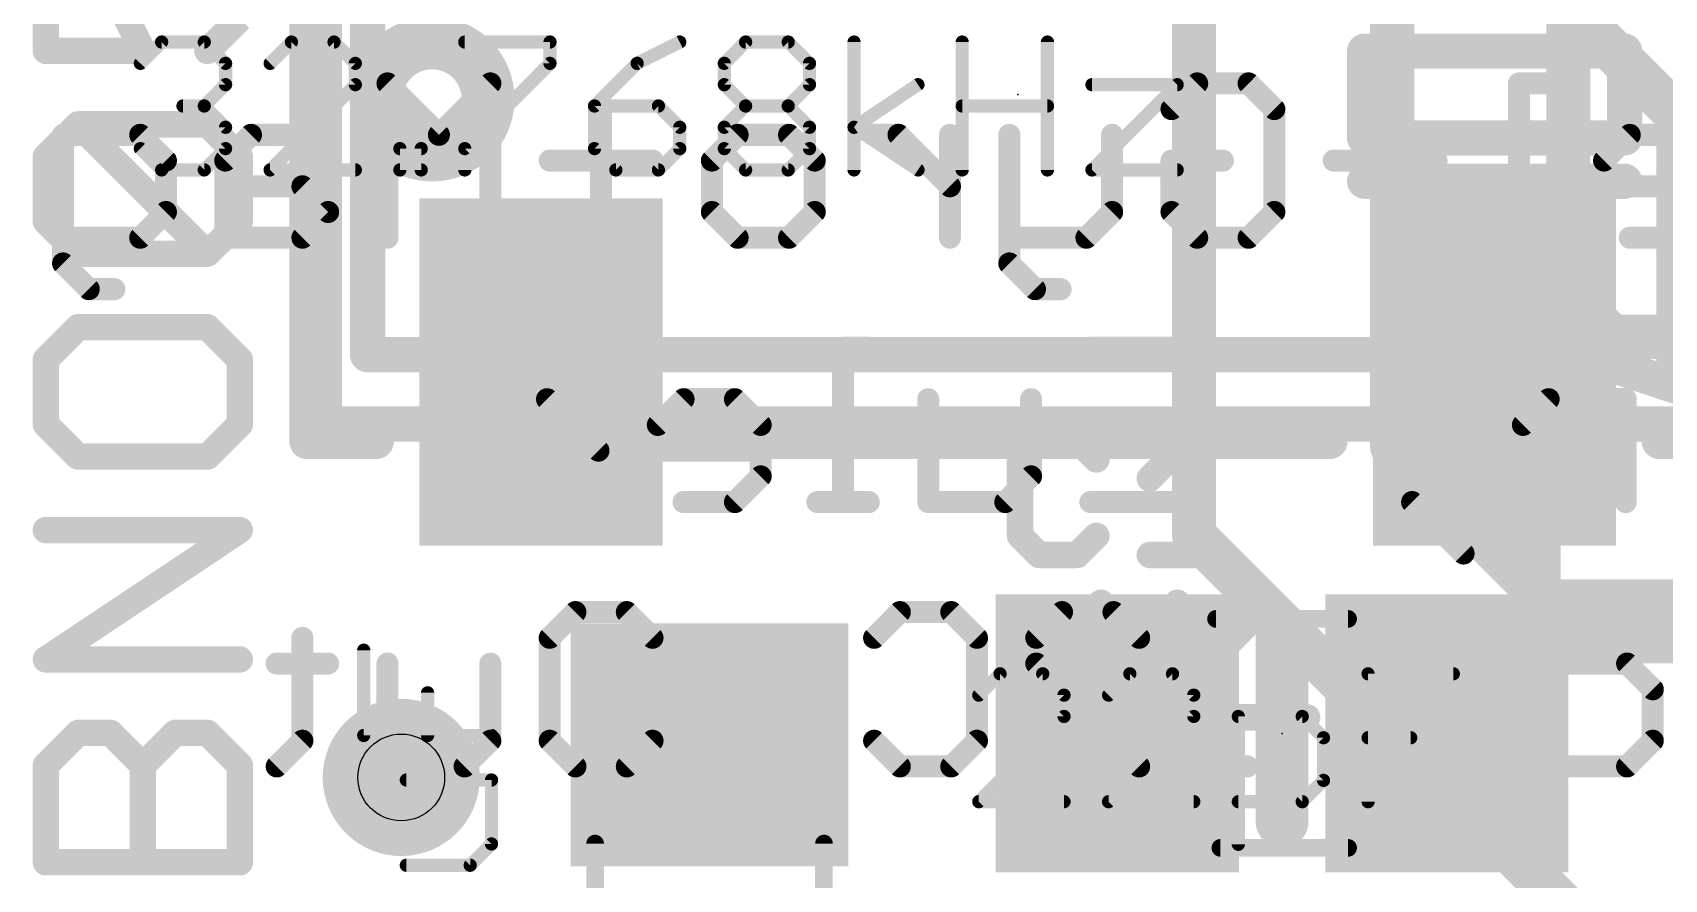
# Model space of a CAD drawing. Extents: x -13.3 to 27, y -0.1 to 27.4.
# Drawn here: x 0.41 to 9.82, y 7.29 to 12.17 of the extents above; entities that cross this region are included whole.
import ezdxf

# ---------------------------------------------------------------- set-up
doc = ezdxf.new("R2010")
doc.units = 0
for name, color, linetype in [('1', 12, 'CONTINUOUS'), ('16', 132, 'CONTINUOUS'), ('18', 110, 'CONTINUOUS'), ('21', 40, 'CONTINUOUS'), ('22', 6, 'CONTINUOUS'), ('23', 40, 'CONTINUOUS'), ('25', 253, 'CONTINUOUS'), ('27', 253, 'CONTINUOUS'), ('29', 253, 'CONTINUOUS'), ('31', 253, 'CONTINUOUS'), ('44', 253, 'CONTINUOUS'), ('51', 253, 'CONTINUOUS')]:
    doc.layers.add(name, color=color, linetype=linetype)

# ---------------------------------------------------------------- blocks, each defined once
blk = doc.blocks.new('RECT')
blk.add_solid([(-0.5, -0.5), (0.5, -0.5), (-0.5, 0.5), (0.5, 0.5)])
blk = doc.blocks.new('ROUNDV')
at = {"const_width": 0.5}
blk.add_lwpolyline([(0, -0.25, 1), (0, 0.25, 1), (0, -0.25)], format="xyb", dxfattribs=at)

msp = doc.modelspace()

# ---------------------------------------------------------------- linework, layer by layer
at = {"layer": '1', "const_width": 0.254}
for points in [[(9.906, 11.684), (8.846, 12.744)], [(9.906, 10.287), (9.906, 11.684)], [(10.783, 9.41), (9.906, 10.287)], [(8.846, 10.211), (9.1, 9.957)], [(9.1, 9.957), (9.1, 8.658)], [(9.1, 8.658), (8.57, 8.128)], [(10.276, 8.658), (9.1, 8.658)]]:
    msp.add_lwpolyline(points, dxfattribs=at)
at = {"layer": '1', "const_width": 0.127}
for points in [[(9.9695, 11.684, 1), (9.8425, 11.684)], [(9.8611, 11.6391, 1), (9.9509, 11.7289)], [(9.9509, 10.3319, 1), (9.8611, 10.2421)], [(8.8909, 10.2559, 1), (8.8011, 10.1661)], [(9.8425, 10.287, 1), (9.9695, 10.287)], [(9.1635, 9.957, 1), (9.0365, 9.957)], [(9.0551, 9.9121, 1), (9.1449, 10.0019)], [(9.1, 8.7215, 1), (9.1, 8.5945)], [(9.1449, 8.6131, 1), (9.0551, 8.7029)], [(9.0365, 8.658, 1), (9.1635, 8.658)], [(8.5251, 8.1729, 1), (8.6149, 8.0831)]]:
    msp.add_lwpolyline(points, format="xyb", dxfattribs=at)
at = {"layer": '16', "const_width": 0.254}
for points in [[(7.112, 16.51), (7.112, 9.271)], [(8.255, 9.779), (8.255, 14.351)], [(9.271, 10.668), (9.271, 13.97)], [(9.525, 10.414), (9.271, 10.668)], [(9.525, 10.414), (13.208, 10.414)], [(9.144, 8.89), (8.255, 9.779)], [(7.112, 9.271), (9.525, 6.858)], [(13.589, 8.89), (9.144, 8.89)]]:
    msp.add_lwpolyline(points, dxfattribs=at)
at = {"layer": '16', "const_width": 0.127}
for points in [[(9.3159, 10.7129, 1), (9.2261, 10.6231)], [(9.2075, 10.668, 1), (9.3345, 10.668)], [(9.525, 10.4775, 1), (9.525, 10.3505)], [(9.4801, 10.3691, 1), (9.5699, 10.4589)], [(8.2999, 9.8239, 1), (8.2101, 9.7341)], [(8.1915, 9.779, 1), (8.3185, 9.779)], [(7.1569, 9.3159, 1), (7.0671, 9.2261)], [(7.0485, 9.271, 1), (7.1755, 9.271)], [(9.144, 8.9535, 1), (9.144, 8.8265)], [(9.0991, 8.8451, 1), (9.1889, 8.9349)]]:
    msp.add_lwpolyline(points, format="xyb", dxfattribs=at)
at = {"layer": '21'}
for points, const_width in [([(1.996, 9.811), (1.996, 13.811)], 0.2032), ([(0.4902, 12.8083), (0.4902, 12.0626)], 0.1524), ([(1.0495, 12.0626), (0.8631, 12.4354)], 0.1524), ([(1.6088, 12.249), (1.4224, 12.0626)], 0.1524), ([(0.4902, 12.0626), (1.0495, 12.0626)], 0.1524), ([(0.4902, 11.4525), (0.6767, 11.6389)], 0.1524), ([(0.6767, 11.6389), (1.4224, 11.6389)], 0.1524), ([(1.4224, 10.8932), (0.6767, 11.6389)], 0.1524), ([(1.4224, 11.6389), (1.6088, 11.4525)], 0.1524), ([(0.4902, 11.0796), (0.4902, 11.4525)], 0.1524), ([(1.6088, 11.4525), (1.6088, 11.0796)], 0.1524), ([(0.6767, 10.8932), (0.4902, 11.0796)], 0.1524), ([(1.6088, 11.0796), (1.4224, 10.8932)], 0.1524), ([(1.4224, 10.8932), (0.6767, 10.8932)], 0.1524), ([(0.6767, 10.4695), (0.4902, 10.2831)], 0.1524), ([(1.4224, 10.4695), (0.6767, 10.4695)], 0.1524), ([(1.6088, 10.2831), (1.4224, 10.4695)], 0.1524), ([(0.4902, 10.2831), (0.4902, 9.9102)], 0.1524), ([(1.6088, 9.9102), (1.6088, 10.2831)], 0.1524), ([(0.4902, 9.9102), (0.6767, 9.7238)], 0.1524), ([(1.4224, 9.7238), (1.6088, 9.9102)], 0.1524), ([(2.396, 9.811), (1.996, 9.811)], 0.2032), ([(7.896, 9.811), (4.296, 9.811)], 0.2032), ([(9.796, 9.811), (10.196, 9.811)], 0.2032), ([(0.6767, 9.7238), (1.4224, 9.7238)], 0.1524), ([(0.4902, 8.5544), (1.6088, 9.3001)], 0.1524), ([(1.6088, 9.3001), (0.4902, 9.3001)], 0.1524), ([(7.62, 8.636), (7.62, 7.62)], 0.3048), ([(1.6088, 8.5544), (0.4902, 8.5544)], 0.1524), ([(0.4902, 7.9443), (0.6767, 8.1307)], 0.1524), ([(0.6767, 8.1307), (0.8631, 8.1307)], 0.1524), ([(0.8631, 8.1307), (1.0495, 7.9443)], 0.1524), ([(1.0495, 7.9443), (1.236, 8.1307)], 0.1524), ([(1.236, 8.1307), (1.4224, 8.1307)], 0.1524), ([(1.4224, 8.1307), (1.6088, 7.9443)], 0.1524), ([(0.4902, 7.385), (0.4902, 7.9443)], 0.1524), ([(1.0495, 7.385), (1.0495, 7.9443)], 0.1524), ([(1.6088, 7.9443), (1.6088, 7.385)], 0.1524), ([(1.6088, 7.385), (0.4902, 7.385)], 0.1524)]:
    msp.add_lwpolyline(points, dxfattribs=dict(at, const_width=const_width))
for points, const_width in [([(2.7178, 11.4623, 1), (2.7178, 12.1089, 1), (2.7178, 11.4623)], 0.3048), ([(0.4902, 12.1007, 1), (0.4902, 12.0245)], 0.0762), ([(0.4521, 12.0626, 1), (0.5283, 12.0626)], 0.0762), ([(1.0154, 12.0456, 1), (1.0836, 12.0796)], 0.0762), ([(1.0495, 12.0245, 1), (1.0495, 12.1007)], 0.0762), ([(1.3954, 12.0895, 1), (1.4493, 12.0356)], 0.0762), ([(0.6767, 11.677, 1), (0.6767, 11.6008)], 0.0762), ([(0.7036, 11.6658, 1), (0.6497, 11.612)], 0.0762), ([(0.7036, 11.612, 1), (0.6497, 11.6658)], 0.0762), ([(1.4493, 11.6658, 1), (1.3954, 11.612)], 0.0762), ([(1.4224, 11.6008, 1), (1.4224, 11.677)], 0.0762), ([(0.5283, 11.4525, 1), (0.4521, 11.4525)], 0.0762), ([(0.4633, 11.4794, 1), (0.5172, 11.4255)], 0.0762), ([(1.6469, 11.4525, 1), (1.5707, 11.4525)], 0.0762), ([(1.5819, 11.4255, 1), (1.6357, 11.4794)], 0.0762), ([(0.5172, 11.1066, 1), (0.4633, 11.0527)], 0.0762), ([(0.4521, 11.0796, 1), (0.5283, 11.0796)], 0.0762), ([(1.5707, 11.0796, 1), (1.6469, 11.0796)], 0.0762), ([(1.6357, 11.0527, 1), (1.5819, 11.1066)], 0.0762), ([(0.6767, 10.9313, 1), (0.6767, 10.8551)], 0.0762), ([(0.6497, 10.8663, 1), (0.7036, 10.9201)], 0.0762), ([(1.3954, 10.9201, 1), (1.4493, 10.8663)], 0.0762), ([(1.3954, 10.8663, 1), (1.4493, 10.9201)], 0.0762), ([(1.4224, 10.8551, 1), (1.4224, 10.9313)], 0.0762), ([(0.6767, 10.5076, 1), (0.6767, 10.4314)], 0.0762), ([(0.7036, 10.4426, 1), (0.6497, 10.4964)], 0.0762), ([(1.4493, 10.4964, 1), (1.3954, 10.4426)], 0.0762), ([(1.4224, 10.4314, 1), (1.4224, 10.5076)], 0.0762), ([(0.5283, 10.2831, 1), (0.4521, 10.2831)], 0.0762), ([(1.6469, 10.2831, 1), (1.5707, 10.2831)], 0.0762), ([(0.4633, 10.31, 1), (0.5172, 10.2561)], 0.0762), ([(1.5819, 10.2561, 1), (1.6357, 10.31)], 0.0762), ([(0.5172, 9.9372, 1), (0.4633, 9.8833)], 0.0762), ([(1.6357, 9.8833, 1), (1.5819, 9.9372)], 0.0762), ([(0.4521, 9.9102, 1), (0.5283, 9.9102)], 0.0762), ([(1.5707, 9.9102, 1), (1.6469, 9.9102)], 0.0762), ([(1.996, 9.8618, 1), (1.996, 9.7602)], 0.1016), ([(2.396, 9.7602, 1), (2.396, 9.8618)], 0.1016), ([(4.296, 9.8618, 1), (4.296, 9.7602)], 0.1016), ([(7.896, 9.7602, 1), (7.896, 9.8618)], 0.1016), ([(9.796, 9.8618, 1), (9.796, 9.7602)], 0.1016), ([(0.6767, 9.7619, 1), (0.6767, 9.6857)], 0.0762), ([(0.6497, 9.6969, 1), (0.7036, 9.7507)], 0.0762), ([(1.3954, 9.7507, 1), (1.4493, 9.6969)], 0.0762), ([(1.4224, 9.6857, 1), (1.4224, 9.7619)], 0.0762), ([(1.9452, 9.811, 1), (2.0468, 9.811)], 0.1016), ([(0.4902, 9.3382, 1), (0.4902, 9.262)], 0.0762), ([(1.6299, 9.2684, 1), (1.5877, 9.3318)], 0.0762), ([(1.6088, 9.262, 1), (1.6088, 9.3382)], 0.0762), ([(7.6962, 8.636, 1), (7.5438, 8.636)], 0.1524), ([(0.4902, 8.5925, 1), (0.4902, 8.5163)], 0.0762), ([(0.4691, 8.5861, 1), (0.5114, 8.5227)], 0.0762), ([(1.6088, 8.5163, 1), (1.6088, 8.5925)], 0.0762), ([(0.6767, 8.1688, 1), (0.6767, 8.0926)], 0.0762), ([(0.7036, 8.1038, 1), (0.6497, 8.1576)], 0.0762), ([(0.89, 8.1576, 1), (0.8362, 8.1038)], 0.0762), ([(0.8631, 8.0926, 1), (0.8631, 8.1688)], 0.0762), ([(1.236, 8.1688, 1), (1.236, 8.0926)], 0.0762), ([(1.2629, 8.1038, 1), (1.209, 8.1576)], 0.0762), ([(1.4493, 8.1576, 1), (1.3954, 8.1038)], 0.0762), ([(1.4224, 8.0926, 1), (1.4224, 8.1688)], 0.0762), ([(0.5283, 7.9443, 1), (0.4521, 7.9443)], 0.0762), ([(0.4633, 7.9712, 1), (0.5172, 7.9173)], 0.0762), ([(1.0876, 7.9443, 1), (1.0114, 7.9443)], 0.0762), ([(1.0226, 7.9712, 1), (1.0765, 7.9173)], 0.0762), ([(1.0226, 7.9173, 1), (1.0765, 7.9712)], 0.0762), ([(1.6469, 7.9443, 1), (1.5707, 7.9443)], 0.0762), ([(1.5819, 7.9173, 1), (1.6357, 7.9712)], 0.0762), ([(7.5438, 7.62, 1), (7.6962, 7.62)], 0.1524), ([(0.4902, 7.4231, 1), (0.4902, 7.3469)], 0.0762), ([(1.6088, 7.3469, 1), (1.6088, 7.4231)], 0.0762), ([(0.4521, 7.385, 1), (0.5283, 7.385)], 0.0762), ([(1.0114, 7.385, 1), (1.0876, 7.385)], 0.0762), ([(1.5707, 7.385, 1), (1.6469, 7.385)], 0.0762)]:
    msp.add_lwpolyline(points, format="xyb", dxfattribs=dict(at, const_width=const_width))
at = {"layer": '22', "const_width": 0.0635}
for points in [[(2.4923, 11.8753, 1), (2.4288, 11.8753)], [(2.483, 11.8977, 1), (2.4381, 11.8528)], [(3.0855, 11.8753, 1), (3.022, 11.8753)], [(3.0762, 11.8528, 1), (3.0313, 11.8977)], [(7.1306, 11.907, 1), (7.1306, 11.8435)], [(7.153, 11.8528, 1), (7.1081, 11.8977)], [(7.4496, 11.8977, 1), (7.4047, 11.8528)], [(7.4271, 11.8435, 1), (7.4271, 11.907)], [(8.9863, 11.907, 1), (8.9863, 11.8435)], [(9.0181, 11.8753, 1), (8.9546, 11.8753)], [(9.1346, 11.8435, 1), (9.1346, 11.907)], [(3.7245, 11.727, 1), (3.661, 11.727)], [(6.9598, 11.7494, 1), (7.0047, 11.7045)], [(7.6072, 11.727, 1), (7.5437, 11.727)], [(7.553, 11.7045, 1), (7.5979, 11.7494)], [(8.2461, 11.727, 1), (8.1826, 11.727)], [(0.6213, 11.5787, 1), (0.5578, 11.5787)], [(0.5896, 11.6104, 1), (0.5896, 11.5469)], [(1.0569, 11.6011, 1), (1.012, 11.5562)], [(1.0344, 11.5469, 1), (1.0344, 11.6104)], [(1.6734, 11.6104, 1), (1.6734, 11.5469)], [(1.6958, 11.5562, 1), (1.6509, 11.6011)], [(1.97, 11.5469, 1), (1.97, 11.6104)], [(2.7347, 11.6011, 1), (2.7796, 11.5562)], [(2.7347, 11.5562, 1), (2.7796, 11.6011)], [(4.4799, 11.6104, 1), (4.4799, 11.5469)], [(4.5024, 11.5562, 1), (4.4575, 11.6011)], [(4.799, 11.6011, 1), (4.7541, 11.5562)], [(4.7765, 11.5469, 1), (4.7765, 11.6104)], [(5.2595, 11.6104, 1), (5.2595, 11.5469)], [(5.4303, 11.6011, 1), (5.3854, 11.5562)], [(5.4078, 11.5469, 1), (5.4078, 11.6104)], [(5.7362, 11.5787, 1), (5.6727, 11.5787)], [(6.0785, 11.5787, 1), (6.015, 11.5787)], [(6.6717, 11.5787, 1), (6.6082, 11.5787)], [(9.6253, 11.6104, 1), (9.6253, 11.5469)], [(9.6477, 11.5562, 1), (9.6028, 11.6011)], [(1.2145, 11.4304, 1), (1.151, 11.4304)], [(1.1603, 11.4079, 1), (1.2052, 11.4528)], [(1.5568, 11.4304, 1), (1.4933, 11.4304)], [(1.5026, 11.4528, 1), (1.5475, 11.4079)], [(3.3961, 11.4621, 1), (3.3961, 11.3986)], [(3.9893, 11.3986, 1), (3.9893, 11.4621)], [(4.3634, 11.4304, 1), (4.2999, 11.4304)], [(4.3092, 11.4528, 1), (4.3541, 11.4079)], [(4.9566, 11.4304, 1), (4.8931, 11.4304)], [(4.9024, 11.4079, 1), (4.9473, 11.4528)], [(7.014, 11.4304, 1), (6.9505, 11.4304)], [(6.9823, 11.4621, 1), (6.9823, 11.3986)], [(7.2789, 11.3986, 1), (7.2789, 11.4621)], [(7.9178, 11.4621, 1), (7.9178, 11.3986)], [(8.511, 11.3986, 1), (8.511, 11.4621)], [(9.5087, 11.4304, 1), (9.4452, 11.4304)], [(9.4545, 11.4528, 1), (9.4994, 11.4079)], [(1.5251, 11.3138, 1), (1.5251, 11.2503)], [(1.9924, 11.3045, 1), (1.9475, 11.2596)], [(1.97, 11.2503, 1), (1.97, 11.3138)], [(5.6819, 11.2596, 1), (5.7269, 11.3045)], [(9.4452, 11.2821, 1), (9.5087, 11.2821)], [(9.477, 11.3138, 1), (9.477, 11.2503)], [(1.151, 11.1338, 1), (1.2145, 11.1338)], [(1.2052, 11.1113, 1), (1.1603, 11.1562)], [(2.0958, 11.1113, 1), (2.1407, 11.1562)], [(2.1407, 11.1113, 1), (2.0958, 11.1562)], [(3.661, 11.1338, 1), (3.7245, 11.1338)], [(4.2999, 11.1338, 1), (4.3634, 11.1338)], [(4.3541, 11.1562, 1), (4.3092, 11.1113)], [(4.8931, 11.1338, 1), (4.9566, 11.1338)], [(4.9473, 11.1113, 1), (4.9024, 11.1562)], [(6.6082, 11.1338, 1), (6.6717, 11.1338)], [(6.6624, 11.1113, 1), (6.6175, 11.1562)], [(7.0047, 11.1562, 1), (6.9598, 11.1113)], [(6.9505, 11.1338, 1), (7.014, 11.1338)], [(7.5437, 11.1338, 1), (7.6072, 11.1338)], [(7.5979, 11.1113, 1), (7.553, 11.1562)], [(8.1826, 11.1338, 1), (8.2461, 11.1338)], [(0.5896, 11.0173, 1), (0.5896, 10.9537)], [(1.012, 11.008, 1), (1.0569, 10.963)], [(1.0344, 10.9537, 1), (1.0344, 11.0173)], [(1.5251, 11.0173, 1), (1.5251, 10.9537)], [(1.4933, 10.9855, 1), (1.5568, 10.9855)], [(1.9475, 11.008, 1), (1.9924, 10.963)], [(1.97, 10.9537, 1), (1.97, 11.0173)], [(2.4288, 10.9855, 1), (2.4923, 10.9855)], [(3.022, 10.9855, 1), (3.0855, 10.9855)], [(4.4799, 11.0173, 1), (4.4799, 10.9537)], [(4.4575, 10.963, 1), (4.5024, 11.008)], [(4.7541, 11.008, 1), (4.799, 10.963)], [(4.7765, 10.9537, 1), (4.7765, 11.0173)], [(5.6727, 10.9855, 1), (5.7362, 10.9855)], [(6.0467, 11.0173, 1), (6.0467, 10.9537)], [(6.4692, 11.008, 1), (6.5141, 10.963)], [(6.4916, 10.9537, 1), (6.4916, 11.0173)], [(7.1306, 11.0173, 1), (7.1306, 10.9537)], [(7.1081, 10.963, 1), (7.153, 11.008)], [(7.4047, 11.008, 1), (7.4496, 10.963)], [(7.4271, 10.9537, 1), (7.4271, 11.0173)], [(8.8381, 11.0173, 1), (8.8381, 10.9537)], [(8.9546, 10.9855, 1), (9.0181, 10.9855)], [(9.1346, 10.9537, 1), (9.1346, 11.0173)], [(9.6253, 11.0173, 1), (9.6253, 10.9537)], [(0.612, 10.8597, 1), (0.5671, 10.8148)], [(0.5578, 10.8372, 1), (0.6213, 10.8372)], [(6.015, 10.8372, 1), (6.0785, 10.8372)], [(6.0692, 10.8597, 1), (6.0243, 10.8148)], [(0.7379, 10.7207, 1), (0.7379, 10.6572)], [(0.7154, 10.6665, 1), (0.7603, 10.7114)], [(0.8861, 10.6572, 1), (0.8861, 10.7207)], [(6.195, 10.7207, 1), (6.195, 10.6572)], [(6.1726, 10.6665, 1), (6.2175, 10.7114)], [(6.3433, 10.6572, 1), (6.3433, 10.7207)], [(5.1201, 10.3513, 1), (5.0566, 10.3513)], [(5.0884, 10.383, 1), (5.0884, 10.3195)], [(5.2366, 10.3195, 1), (5.2366, 10.383)], [(6.5145, 10.383, 1), (6.5145, 10.3195)], [(7.1394, 10.3513, 1), (7.0759, 10.3513)], [(7.1077, 10.3195, 1), (7.1077, 10.383)], [(3.2326, 10.0864, 1), (3.2326, 10.0229)], [(3.4033, 10.0771, 1), (3.3584, 10.0322)], [(3.3809, 10.0229, 1), (3.3809, 10.0864)], [(3.7092, 10.0547, 1), (3.6457, 10.0547)], [(4.1681, 10.0864, 1), (4.1681, 10.0229)], [(4.1905, 10.0322, 1), (4.1456, 10.0771)], [(4.4871, 10.0771, 1), (4.4422, 10.0322)], [(4.4647, 10.0229, 1), (4.4647, 10.0864)], [(5.6107, 10.0547, 1), (5.5472, 10.0547)], [(6.2039, 10.0547, 1), (6.1404, 10.0547)], [(9.1575, 10.0864, 1), (9.1575, 10.0229)], [(9.18, 10.0322, 1), (9.1351, 10.0771)], [(9.6341, 10.0547, 1), (9.5706, 10.0547)], [(9.6024, 10.0229, 1), (9.6024, 10.0864)], [(4.0515, 9.9064, 1), (3.988, 9.9064)], [(3.9973, 9.9288, 1), (4.0422, 9.8839)], [(4.6447, 9.9064, 1), (4.5812, 9.9064)], [(4.5905, 9.8839, 1), (4.6354, 9.9288)], [(6.8111, 9.9381, 1), (6.8111, 9.8746)], [(7.1077, 9.8746, 1), (7.1077, 9.9381)], [(9.041, 9.9064, 1), (8.9775, 9.9064)], [(8.9868, 9.9288, 1), (9.0317, 9.8839)], [(3.655, 9.7356, 1), (3.6999, 9.7805)], [(4.0198, 9.7898, 1), (4.0198, 9.7263)], [(3.988, 9.7581, 1), (4.0515, 9.7581)], [(4.613, 9.7263, 1), (4.613, 9.7898)], [(4.5812, 9.6098, 1), (4.6447, 9.6098)], [(4.6354, 9.5873, 1), (4.5905, 9.6322)], [(6.1404, 9.6098, 1), (6.2039, 9.6098)], [(6.1946, 9.5873, 1), (6.1497, 9.6322)], [(8.402, 9.6098, 1), (8.3385, 9.6098)], [(8.3703, 9.6415, 1), (8.3703, 9.578)], [(8.5503, 9.6098, 1), (8.4868, 9.6098)], [(8.5186, 9.578, 1), (8.5186, 9.6415)], [(4.1681, 9.4933, 1), (4.1681, 9.4298)], [(4.4422, 9.484, 1), (4.4871, 9.439)], [(4.4647, 9.4298, 1), (4.4647, 9.4933)], [(4.9401, 9.4933, 1), (4.9401, 9.4298)], [(5.2366, 9.4298, 1), (5.2366, 9.4933)], [(5.579, 9.4933, 1), (5.579, 9.4298)], [(6.0014, 9.484, 1), (6.0463, 9.439)], [(6.0239, 9.4298, 1), (6.0239, 9.4933)], [(6.5145, 9.4933, 1), (6.5145, 9.4298)], [(7.1077, 9.4298, 1), (7.1077, 9.4933)], [(8.3927, 9.484, 1), (8.3478, 9.439)], [(8.3703, 9.4933, 1), (8.3703, 9.4298)], [(8.5186, 9.4298, 1), (8.5186, 9.4933)], [(3.6457, 9.4615, 1), (3.7092, 9.4615)], [(5.0566, 9.4615, 1), (5.1201, 9.4615)], [(5.5472, 9.4615, 1), (5.6107, 9.4615)], [(7.0759, 9.4615, 1), (7.1394, 9.4615)], [(8.3385, 9.4615, 1), (8.402, 9.4615)], [(8.4868, 9.4615, 1), (8.5503, 9.4615)], [(8.9775, 9.4615, 1), (9.041, 9.4615)], [(9.5706, 9.4615, 1), (9.6341, 9.4615)], [(8.6444, 9.1425, 1), (8.6893, 9.1874)], [(3.5444, 8.859, 1), (3.5444, 8.7955)], [(3.5669, 8.8048, 1), (3.522, 8.8497)], [(3.8634, 8.8497, 1), (3.8185, 8.8048)], [(3.841, 8.7955, 1), (3.841, 8.859)], [(5.4154, 8.859, 1), (5.4154, 8.7955)], [(5.4379, 8.8048, 1), (5.393, 8.8497)], [(5.7345, 8.8497, 1), (5.6896, 8.8048)], [(5.712, 8.7955, 1), (5.712, 8.859)], [(6.351, 8.859, 1), (6.351, 8.7955)], [(6.3734, 8.8048, 1), (6.3285, 8.8497)], [(6.67, 8.8497, 1), (6.6251, 8.8048)], [(6.6476, 8.7955, 1), (6.6476, 8.859)], [(7.1229, 8.859, 1), (7.1229, 8.7955)], [(7.303, 8.8273, 1), (7.2395, 8.8273)], [(7.4195, 8.7955, 1), (7.4195, 8.859)], [(2.0017, 8.679, 1), (1.9382, 8.679)], [(3.4279, 8.679, 1), (3.3644, 8.679)], [(3.3737, 8.7014, 1), (3.4186, 8.6565)], [(4.021, 8.679, 1), (3.9575, 8.679)], [(3.9668, 8.6565, 1), (4.0117, 8.7014)], [(5.2447, 8.7014, 1), (5.2896, 8.6565)], [(5.8921, 8.679, 1), (5.8286, 8.679)], [(5.8379, 8.6565, 1), (5.8828, 8.7014)], [(6.2344, 8.679, 1), (6.1709, 8.679)], [(6.1802, 8.7014, 1), (6.2251, 8.6565)], [(6.7734, 8.6565, 1), (6.8183, 8.7014)], [(1.8217, 8.5624, 1), (1.8217, 8.4989)], [(2.1182, 8.4989, 1), (2.1182, 8.5624)], [(2.4923, 8.5307, 1), (2.4288, 8.5307)], [(3.0855, 8.5307, 1), (3.022, 8.5307)], [(6.2251, 8.5531, 1), (6.1802, 8.5082)], [(9.1651, 8.5624, 1), (9.1651, 8.4989)], [(9.6325, 8.5531, 1), (9.5876, 8.5082)], [(9.61, 8.4989, 1), (9.61, 8.5624)], [(6.1709, 8.5307, 1), (6.2344, 8.5307)], [(9.7901, 8.3824, 1), (9.7266, 8.3824)], [(9.7359, 8.3599, 1), (9.7808, 8.4048)], [(1.9382, 8.0858, 1), (2.0017, 8.0858)], [(1.9924, 8.0633, 1), (1.9475, 8.1082)], [(3.022, 8.0858, 1), (3.0855, 8.0858)], [(3.0762, 8.0633, 1), (3.0313, 8.1082)], [(3.3644, 8.0858, 1), (3.4279, 8.0858)], [(3.4186, 8.1082, 1), (3.3737, 8.0633)], [(3.9575, 8.0858, 1), (4.021, 8.0858)], [(4.0117, 8.0633, 1), (3.9668, 8.1082)], [(5.2896, 8.1082, 1), (5.2447, 8.0633)], [(5.8286, 8.0858, 1), (5.8921, 8.0858)], [(5.8828, 8.0633, 1), (5.8379, 8.1082)], [(8.6745, 8.1175, 1), (8.6745, 8.054)], [(8.7063, 8.0858, 1), (8.6428, 8.0858)], [(8.8545, 8.0858, 1), (8.791, 8.0858)], [(8.8228, 8.054, 1), (8.8228, 8.1175)], [(9.7266, 8.0858, 1), (9.7901, 8.0858)], [(9.7808, 8.0633, 1), (9.7359, 8.1082)], [(2.4606, 7.9692, 1), (2.4606, 7.9058)], [(2.9055, 7.9058, 1), (2.9055, 7.9692)], [(3.5444, 7.9692, 1), (3.5444, 7.9058)], [(3.841, 7.9058, 1), (3.841, 7.9692)], [(5.4154, 7.9692, 1), (5.4154, 7.9058)], [(5.712, 7.9058, 1), (5.712, 7.9692)], [(6.2027, 7.9692, 1), (6.2027, 7.9058)], [(6.7958, 7.9058, 1), (6.7958, 7.9692)], [(7.1229, 7.9692, 1), (7.1229, 7.9058)], [(7.4195, 7.9058, 1), (7.4195, 7.9692)], [(8.6745, 7.9692, 1), (8.6745, 7.9058)], [(8.8228, 7.9058, 1), (8.8228, 7.9692)], [(9.1651, 7.9692, 1), (9.1651, 7.9058)], [(9.61, 7.9058, 1), (9.61, 7.9692)], [(1.7992, 7.96, 1), (1.8441, 7.915)], [(2.4288, 7.9375, 1), (2.4923, 7.9375)], [(2.883, 7.96, 1), (2.9279, 7.915)], [(3.522, 7.915, 1), (3.5669, 7.96)], [(3.8185, 7.96, 1), (3.8634, 7.915)], [(5.393, 7.915, 1), (5.4379, 7.96)], [(5.6896, 7.96, 1), (5.7345, 7.915)], [(6.7734, 7.915, 1), (6.8183, 7.96)], [(7.2395, 7.9375, 1), (7.303, 7.9375)], [(8.6428, 7.9375, 1), (8.7063, 7.9375)], [(8.791, 7.9375, 1), (8.8545, 7.9375)], [(9.5876, 7.96, 1), (9.6325, 7.915)]]:
    msp.add_lwpolyline(points, format="xyb", dxfattribs=at)
at = {"layer": '22', "const_width": 0.127}
for points in [[(2.7572, 11.5787), (2.4606, 11.8753)], [(2.4606, 11.8753), (2.4606, 10.9855)], [(3.0538, 11.8753), (2.7572, 11.5787)], [(3.0538, 10.9855), (3.0538, 11.8753)], [(6.9823, 11.727), (7.1306, 11.8753)], [(7.1306, 11.8753), (7.4271, 11.8753)], [(7.4271, 11.8753), (7.5754, 11.727)], [(9.1346, 11.8753), (8.9863, 11.8753)], [(8.9863, 11.8753), (8.9863, 10.9855)], [(3.6927, 11.727), (3.6927, 11.1338)], [(7.5754, 11.727), (7.5754, 11.1338)], [(8.2144, 11.727), (8.2144, 11.1338)], [(0.5896, 10.8372), (0.5896, 11.5787)], [(0.5896, 11.5787), (1.0344, 11.5787)], [(1.0344, 11.5787), (1.1827, 11.4304)], [(1.6734, 11.5787), (1.5251, 11.4304)], [(1.97, 11.5787), (1.6734, 11.5787)], [(4.3316, 11.4304), (4.4799, 11.5787)], [(4.4799, 11.5787), (4.7765, 11.5787)], [(4.7765, 11.5787), (4.9248, 11.4304)], [(5.4078, 11.5787), (5.2595, 11.5787)], [(5.7044, 11.2821), (5.4078, 11.5787)], [(5.7044, 10.9855), (5.7044, 11.5787)], [(6.0467, 11.5787), (6.0467, 10.8372)], [(6.6399, 11.5787), (6.6399, 11.1338)], [(9.6253, 11.5787), (9.477, 11.4304)], [(9.9219, 11.5787), (9.6253, 11.5787)], [(1.1827, 11.4304), (1.1827, 11.1338)], [(1.5251, 11.4304), (1.5251, 10.9855)], [(3.9893, 11.4304), (3.3961, 11.4304)], [(4.3316, 11.1338), (4.3316, 11.4304)], [(4.9248, 11.4304), (4.9248, 11.1338)], [(6.9823, 11.1338), (6.9823, 11.4304)], [(6.9823, 11.4304), (7.2789, 11.4304)], [(8.511, 11.4304), (7.9178, 11.4304)], [(9.477, 11.4304), (9.477, 11.2821)], [(1.97, 11.2821), (1.5251, 11.2821)], [(2.1182, 11.1338), (1.97, 11.2821)], [(9.477, 11.2821), (10.0702, 11.2821)], [(1.1827, 11.1338), (1.0344, 10.9855)], [(1.97, 10.9855), (2.1182, 11.1338)], [(4.4799, 10.9855), (4.3316, 11.1338)], [(4.9248, 11.1338), (4.7765, 10.9855)], [(6.6399, 11.1338), (6.4916, 10.9855)], [(7.1306, 10.9855), (6.9823, 11.1338)], [(7.5754, 11.1338), (7.4271, 10.9855)], [(1.0344, 10.9855), (0.5896, 10.9855)], [(1.5251, 10.9855), (1.97, 10.9855)], [(4.7765, 10.9855), (4.4799, 10.9855)], [(6.4916, 10.9855), (6.0467, 10.9855)], [(7.4271, 10.9855), (7.1306, 10.9855)], [(9.1346, 10.9855), (8.8381, 10.9855)], [(9.6253, 10.9855), (9.9219, 10.9855)], [(0.7379, 10.6889), (0.5896, 10.8372)], [(6.0467, 10.8372), (6.195, 10.6889)], [(0.8861, 10.6889), (0.7379, 10.6889)], [(6.195, 10.6889), (6.3433, 10.6889)], [(5.2366, 10.3513), (5.0884, 10.3513)], [(5.0884, 10.3513), (5.0884, 9.4615)], [(6.5145, 10.3513), (7.1077, 10.3513)], [(7.1077, 10.3513), (7.1077, 9.4615)], [(3.3809, 10.0547), (3.2326, 10.0547)], [(3.6774, 9.7581), (3.3809, 10.0547)], [(3.6774, 9.4615), (3.6774, 10.0547)], [(4.1681, 10.0547), (4.0198, 9.9064)], [(4.4647, 10.0547), (4.1681, 10.0547)], [(4.613, 9.9064), (4.4647, 10.0547)], [(5.579, 9.4615), (5.579, 10.0547)], [(6.1722, 10.0547), (6.1722, 9.6098)], [(9.1575, 10.0547), (9.0092, 9.9064)], [(9.6024, 10.0547), (9.1575, 10.0547)], [(9.6024, 9.4615), (9.6024, 10.0547)], [(4.0198, 9.9064), (4.0198, 9.7581)], [(4.613, 9.6098), (4.613, 9.9064)], [(7.1077, 9.9064), (6.8111, 9.9064)], [(9.0092, 9.9064), (9.0092, 9.4615)], [(4.0198, 9.7581), (4.613, 9.7581)], [(4.4647, 9.4615), (4.613, 9.6098)], [(6.1722, 9.6098), (6.0239, 9.4615)], [(8.3703, 9.4615), (8.3703, 9.6098)], [(8.3703, 9.6098), (8.5186, 9.6098)], [(8.5186, 9.6098), (8.5186, 9.4615)], [(4.1681, 9.4615), (4.4647, 9.4615)], [(5.2366, 9.4615), (4.9401, 9.4615)], [(6.0239, 9.4615), (5.579, 9.4615)], [(7.1077, 9.4615), (6.5145, 9.4615)], [(8.6669, 9.1649), (8.3703, 9.4615)], [(8.5186, 9.4615), (8.3703, 9.4615)], [(3.3961, 8.679), (3.5444, 8.8273)], [(3.5444, 8.8273), (3.841, 8.8273)], [(3.841, 8.8273), (3.9893, 8.679)], [(5.2671, 8.679), (5.4154, 8.8273)], [(5.4154, 8.8273), (5.712, 8.8273)], [(5.712, 8.8273), (5.8603, 8.679)], [(6.2027, 8.679), (6.351, 8.8273)], [(6.351, 8.8273), (6.6476, 8.8273)], [(6.6476, 8.8273), (6.7958, 8.679)], [(7.4195, 8.8273), (7.1229, 8.8273)], [(7.2712, 7.9375), (7.2712, 8.8273)], [(1.97, 8.679), (1.97, 8.0858)], [(3.3961, 8.0858), (3.3961, 8.679)], [(3.9893, 8.679), (3.9893, 8.0858)], [(5.8603, 8.679), (5.8603, 8.0858)], [(6.2027, 8.5307), (6.2027, 8.679)], [(2.1182, 8.5307), (1.8217, 8.5307)], [(2.4606, 7.9375), (2.4606, 8.5307)], [(3.0538, 8.5307), (3.0538, 8.0858)], [(6.7958, 7.9375), (6.2027, 8.5307)], [(9.1651, 8.5307), (9.61, 8.5307)], [(9.61, 8.5307), (9.7583, 8.3824)], [(9.7583, 8.3824), (9.7583, 8.0858)], [(1.97, 8.0858), (1.8217, 7.9375)], [(3.0538, 8.0858), (2.9055, 7.9375)], [(3.5444, 7.9375), (3.3961, 8.0858)], [(3.9893, 8.0858), (3.841, 7.9375)], [(5.4154, 7.9375), (5.2671, 8.0858)], [(5.8603, 8.0858), (5.712, 7.9375)], [(8.8228, 8.0858), (8.6745, 8.0858)], [(8.6745, 8.0858), (8.6745, 7.9375)], [(8.8228, 7.9375), (8.8228, 8.0858)], [(9.7583, 8.0858), (9.61, 7.9375)], [(2.9055, 7.9375), (2.4606, 7.9375)], [(3.841, 7.9375), (3.5444, 7.9375)], [(5.712, 7.9375), (5.4154, 7.9375)], [(6.2027, 7.9375), (6.7958, 7.9375)], [(7.4195, 7.9375), (7.1229, 7.9375)], [(8.6745, 7.9375), (8.8228, 7.9375)], [(9.61, 7.9375), (9.1651, 7.9375)]]:
    msp.add_lwpolyline(points, dxfattribs=at)
at = {"layer": '23'}
for p in [(6.096, 11.811), (7.62, 8.128)]:
    msp.add_point(p, dxfattribs=at)
at = {"layer": '25', "const_width": 0.1524}
for points in [[(6.2189, 9.8177), (6.1087, 9.7075)], [(6.4392, 9.8177), (6.2189, 9.8177)], [(6.5493, 9.7075), (6.4392, 9.8177)], [(6.8571, 9.5973), (7.0774, 9.8177)], [(7.0774, 9.8177), (7.0774, 9.1567)], [(6.1087, 9.7075), (6.1087, 9.2669)], [(6.1087, 9.2669), (6.2189, 9.1567)], [(6.4392, 9.1567), (6.5493, 9.2669)], [(6.2189, 9.1567), (6.4392, 9.1567)], [(6.8571, 9.1567), (7.2978, 9.1567)], [(6.5754, 8.8814), (6.5754, 8.7712)], [(7.016, 8.7712), (7.016, 8.8814)], [(7.3238, 8.661), (7.5441, 8.8814)], [(7.5441, 8.8814), (7.5441, 8.2204)], [(6.5754, 8.7712), (6.7957, 8.5509)], [(6.7957, 8.5509), (7.016, 8.7712)], [(6.7957, 8.5509), (6.7957, 8.2204)], [(7.3238, 8.2204), (7.7644, 8.2204)]]:
    msp.add_lwpolyline(points, dxfattribs=at)
at = {"layer": '25', "const_width": 0.0762}
for points in [[(6.2189, 9.8558, 1), (6.2189, 9.7796)], [(6.2458, 9.7907, 1), (6.1919, 9.8446)], [(6.4661, 9.8446, 1), (6.4122, 9.7907)], [(6.4392, 9.7796, 1), (6.4392, 9.8558)], [(7.1155, 9.8177, 1), (7.0393, 9.8177)], [(7.1044, 9.7907, 1), (7.0505, 9.8446)], [(6.1468, 9.7075, 1), (6.0706, 9.7075)], [(6.0818, 9.7344, 1), (6.1356, 9.6806)], [(6.5224, 9.6806, 1), (6.5763, 9.7344)], [(6.8302, 9.6243, 1), (6.8841, 9.5704)], [(6.1356, 9.2938, 1), (6.0818, 9.2399)], [(6.5763, 9.2399, 1), (6.5224, 9.2938)], [(6.0706, 9.2669, 1), (6.1468, 9.2669)], [(6.2189, 9.1948, 1), (6.2189, 9.1186)], [(6.4392, 9.1186, 1), (6.4392, 9.1948)], [(6.8571, 9.1948, 1), (6.8571, 9.1186)], [(7.2978, 9.1186, 1), (7.2978, 9.1948)], [(6.1919, 9.1298, 1), (6.2458, 9.1836)], [(6.4122, 9.1836, 1), (6.4661, 9.1298)], [(7.0393, 9.1567, 1), (7.1155, 9.1567)], [(6.6135, 8.8814, 1), (6.5373, 8.8814)], [(7.0541, 8.8814, 1), (6.9779, 8.8814)], [(7.5822, 8.8814, 1), (7.506, 8.8814)], [(7.571, 8.8544, 1), (7.5172, 8.9083)], [(6.6023, 8.7981, 1), (6.5484, 8.7443)], [(7.043, 8.7443, 1), (6.9891, 8.7981)], [(6.5373, 8.7712, 1), (6.6135, 8.7712)], [(6.9779, 8.7712, 1), (7.0541, 8.7712)], [(7.2968, 8.688, 1), (7.3507, 8.6341)], [(6.7687, 8.5778, 1), (6.8226, 8.5239)], [(6.8338, 8.5509, 1), (6.7576, 8.5509)], [(6.7687, 8.5239, 1), (6.8226, 8.5778)], [(7.3238, 8.2585, 1), (7.3238, 8.1823)], [(7.7644, 8.1823, 1), (7.7644, 8.2585)], [(6.7576, 8.2204, 1), (6.8338, 8.2204)], [(7.506, 8.2204, 1), (7.5822, 8.2204)]]:
    msp.add_lwpolyline(points, format="xyb", dxfattribs=at)
at = {"layer": '27', "const_width": 0.0762}
for points in [[(1.0353, 11.9907), (1.1582, 12.1135)], [(1.1582, 12.1135), (1.4039, 12.1135)], [(1.4039, 12.1135), (1.5268, 11.9907)], [(1.9066, 12.1135), (1.7837, 11.9907)], [(2.1523, 12.1135), (1.9066, 12.1135)], [(2.2752, 11.9907), (2.1523, 12.1135)], [(2.9063, 12.1135), (3.3978, 12.1135)], [(3.3978, 12.1135), (3.3978, 11.9907)], [(4.1462, 12.1135), (3.9005, 11.9907)], [(4.4032, 11.9907), (4.526, 12.1135)], [(4.526, 12.1135), (4.7718, 12.1135)], [(4.7718, 12.1135), (4.8947, 11.9907)], [(5.1516, 11.3763), (5.1516, 12.1135)], [(5.7753, 11.3763), (5.7753, 12.1135)], [(6.2668, 12.1135), (6.2668, 11.3763)], [(1.5268, 11.9907), (1.5268, 11.8678)], [(2.2752, 11.8678), (2.2752, 11.9907)], [(3.3978, 11.9907), (2.9063, 11.4992)], [(3.9005, 11.9907), (3.6548, 11.7449)], [(4.4032, 11.8678), (4.4032, 11.9907)], [(4.8947, 11.9907), (4.8947, 11.8678)], [(1.5268, 11.8678), (1.4039, 11.7449)], [(1.7837, 11.3763), (2.2752, 11.8678)], [(4.526, 11.7449), (4.4032, 11.8678)], [(4.8947, 11.8678), (4.7718, 11.7449)], [(5.1516, 11.622), (5.5202, 11.8678)], [(6.5237, 11.8678), (7.0152, 11.8678)], [(7.0152, 11.8678), (6.5237, 11.3763)], [(1.4039, 11.7449), (1.281, 11.7449)], [(1.4039, 11.7449), (1.5268, 11.622)], [(3.6548, 11.7449), (3.6548, 11.4992)], [(4.0234, 11.7449), (3.6548, 11.7449)], [(4.1462, 11.622), (4.0234, 11.7449)], [(4.4032, 11.622), (4.526, 11.7449)], [(4.526, 11.7449), (4.7718, 11.7449)], [(4.7718, 11.7449), (4.8947, 11.622)], [(5.7753, 11.7449), (6.2668, 11.7449)], [(1.5268, 11.622), (1.5268, 11.4992)], [(4.1462, 11.4992), (4.1462, 11.622)], [(4.4032, 11.4992), (4.4032, 11.622)], [(4.8947, 11.622), (4.8947, 11.4992)], [(5.5202, 11.3763), (5.1516, 11.622)], [(1.1582, 11.3763), (1.0353, 11.4992)], [(1.5268, 11.4992), (1.4039, 11.3763)], [(2.5321, 11.3763), (2.5321, 11.4992)], [(2.5321, 11.4992), (2.655, 11.4992)], [(2.655, 11.4992), (2.655, 11.3763)], [(2.9063, 11.4992), (2.9063, 11.3763)], [(3.6548, 11.4992), (3.7776, 11.3763)], [(4.0234, 11.3763), (4.1462, 11.4992)], [(4.526, 11.3763), (4.4032, 11.4992)], [(4.8947, 11.4992), (4.7718, 11.3763)], [(1.4039, 11.3763), (1.1582, 11.3763)], [(2.2752, 11.3763), (1.7837, 11.3763)], [(2.655, 11.3763), (2.5321, 11.3763)], [(3.7776, 11.3763), (4.0234, 11.3763)], [(4.7718, 11.3763), (4.526, 11.3763)], [(6.5237, 11.3763), (7.0152, 11.3763)], [(2.3235, 8.1162), (2.3235, 8.6077)], [(5.9938, 8.4715), (5.8709, 8.3487)], [(6.2396, 8.4715), (5.9938, 8.4715)], [(6.3624, 8.3487), (6.2396, 8.4715)], [(6.7422, 8.4715), (6.6194, 8.3487)], [(6.988, 8.4715), (6.7422, 8.4715)], [(7.1108, 8.3487), (6.988, 8.4715)], [(8.1162, 7.7343), (8.1162, 8.4715)], [(8.1162, 8.4715), (8.6077, 8.4715)], [(2.6921, 8.1162), (2.6921, 8.3619)], [(6.3624, 8.2258), (6.3624, 8.3487)], [(7.1108, 8.2258), (7.1108, 8.3487)], [(5.8709, 7.7343), (6.3624, 8.2258)], [(6.6194, 7.7343), (7.1108, 8.2258)], [(7.3678, 7.4886), (7.3678, 8.2258)], [(7.3678, 8.2258), (7.7364, 8.2258)], [(7.7364, 8.2258), (7.8593, 8.1029)], [(3.0607, 8.1162), (2.3235, 8.1162)], [(7.8593, 8.1029), (7.8593, 7.8572)], [(8.1162, 8.1029), (8.3619, 8.1029)], [(3.0607, 7.8593), (2.5692, 7.8593)], [(3.0607, 7.4906), (3.0607, 7.8593)], [(7.8593, 7.8572), (7.7364, 7.7343)], [(6.3624, 7.7343), (5.8709, 7.7343)], [(7.1108, 7.7343), (6.6194, 7.7343)], [(7.7364, 7.7343), (7.3678, 7.7343)], [(2.9378, 7.3678), (3.0607, 7.4906)], [(2.5692, 7.3678), (2.9378, 7.3678)]]:
    msp.add_lwpolyline(points, dxfattribs=at)
at = {"layer": '27', "const_width": 0.0381}
for points in [[(1.1582, 12.1326, 1), (1.1582, 12.0945)], [(1.1716, 12.1001, 1), (1.1447, 12.127)], [(1.4174, 12.127, 1), (1.3904, 12.1001)], [(1.4039, 12.0945, 1), (1.4039, 12.1326)], [(1.9066, 12.1326, 1), (1.9066, 12.0945)], [(1.9201, 12.1001, 1), (1.8931, 12.127)], [(2.1658, 12.127, 1), (2.1389, 12.1001)], [(2.1523, 12.0945, 1), (2.1523, 12.1326)], [(2.9063, 12.1326, 1), (2.9063, 12.0945)], [(3.4169, 12.1135, 1), (3.3788, 12.1135)], [(3.3978, 12.0945, 1), (3.3978, 12.1326)], [(4.1548, 12.0965, 1), (4.1377, 12.1306)], [(4.526, 12.1326, 1), (4.526, 12.0945)], [(4.5395, 12.1001, 1), (4.5126, 12.127)], [(4.7853, 12.127, 1), (4.7583, 12.1001)], [(4.7718, 12.0945, 1), (4.7718, 12.1326)], [(5.1706, 12.1135, 1), (5.1325, 12.1135)], [(5.7943, 12.1135, 1), (5.7562, 12.1135)], [(6.2858, 12.1135, 1), (6.2477, 12.1135)], [(1.0218, 12.0041, 1), (1.0488, 11.9772)], [(1.5458, 11.9907, 1), (1.5077, 11.9907)], [(1.5133, 11.9772, 1), (1.5403, 12.0041)], [(1.7702, 12.0041, 1), (1.7972, 11.9772)], [(2.2943, 11.9907, 1), (2.2562, 11.9907)], [(2.2617, 11.9772, 1), (2.2887, 12.0041)], [(3.3788, 11.9907, 1), (3.4169, 11.9907)], [(3.4113, 11.9772, 1), (3.3844, 12.0041)], [(3.892, 12.0077, 1), (3.909, 11.9736)], [(3.914, 11.9772, 1), (3.887, 12.0041)], [(4.4222, 11.9907, 1), (4.3841, 11.9907)], [(4.3897, 12.0041, 1), (4.4166, 11.9772)], [(4.9137, 11.9907, 1), (4.8756, 11.9907)], [(4.8812, 11.9772, 1), (4.9081, 12.0041)], [(1.5077, 11.8678, 1), (1.5458, 11.8678)], [(1.5403, 11.8543, 1), (1.5133, 11.8813)], [(2.2562, 11.8678, 1), (2.2943, 11.8678)], [(2.2887, 11.8543, 1), (2.2617, 11.8813)], [(4.4166, 11.8813, 1), (4.3897, 11.8543)], [(4.3841, 11.8678, 1), (4.4222, 11.8678)], [(4.8756, 11.8678, 1), (4.9137, 11.8678)], [(4.9081, 11.8543, 1), (4.8812, 11.8813)], [(5.5308, 11.8519, 1), (5.5096, 11.8836)], [(6.5237, 11.8868, 1), (6.5237, 11.8487)], [(7.0286, 11.8543, 1), (7.0017, 11.8813)], [(7.0152, 11.8487, 1), (7.0152, 11.8868)], [(1.281, 11.764, 1), (1.281, 11.7259)], [(1.4174, 11.7584, 1), (1.3904, 11.7314)], [(1.3904, 11.7584, 1), (1.4174, 11.7314)], [(1.4039, 11.7259, 1), (1.4039, 11.764)], [(3.6738, 11.7449, 1), (3.6357, 11.7449)], [(3.6413, 11.7584, 1), (3.6682, 11.7314)], [(3.6548, 11.764, 1), (3.6548, 11.7259)], [(4.0368, 11.7584, 1), (4.0099, 11.7314)], [(4.0234, 11.7259, 1), (4.0234, 11.764)], [(4.526, 11.764, 1), (4.526, 11.7259)], [(4.5395, 11.7314, 1), (4.5126, 11.7584)], [(4.5126, 11.7314, 1), (4.5395, 11.7584)], [(4.7853, 11.7584, 1), (4.7583, 11.7314)], [(4.7583, 11.7584, 1), (4.7853, 11.7314)], [(4.7718, 11.7259, 1), (4.7718, 11.764)], [(5.7753, 11.764, 1), (5.7753, 11.7259)], [(6.2668, 11.7259, 1), (6.2668, 11.764)], [(1.5458, 11.622, 1), (1.5077, 11.622)], [(1.5133, 11.6086, 1), (1.5403, 11.6355)], [(4.1653, 11.622, 1), (4.1272, 11.622)], [(4.1328, 11.6086, 1), (4.1597, 11.6355)], [(4.4222, 11.622, 1), (4.3841, 11.622)], [(4.3897, 11.6355, 1), (4.4166, 11.6086)], [(4.9137, 11.622, 1), (4.8756, 11.622)], [(4.8812, 11.6086, 1), (4.9081, 11.6355)], [(5.1622, 11.6379, 1), (5.141, 11.6062)], [(5.141, 11.6379, 1), (5.1622, 11.6062)], [(1.0488, 11.5126, 1), (1.0218, 11.4857)], [(1.5077, 11.4992, 1), (1.5458, 11.4992)], [(1.5403, 11.4857, 1), (1.5133, 11.5126)], [(2.5321, 11.5182, 1), (2.5321, 11.4801)], [(2.5512, 11.4992, 1), (2.5131, 11.4992)], [(2.6741, 11.4992, 1), (2.636, 11.4992)], [(2.655, 11.4801, 1), (2.655, 11.5182)], [(2.9254, 11.4992, 1), (2.8873, 11.4992)], [(2.8929, 11.5126, 1), (2.9198, 11.4857)], [(3.6357, 11.4992, 1), (3.6738, 11.4992)], [(3.6682, 11.5126, 1), (3.6413, 11.4857)], [(4.1272, 11.4992, 1), (4.1653, 11.4992)], [(4.1597, 11.4857, 1), (4.1328, 11.5126)], [(4.4166, 11.5126, 1), (4.3897, 11.4857)], [(4.3841, 11.4992, 1), (4.4222, 11.4992)], [(4.8756, 11.4992, 1), (4.9137, 11.4992)], [(4.9081, 11.4857, 1), (4.8812, 11.5126)], [(1.1582, 11.3954, 1), (1.1582, 11.3573)], [(1.1447, 11.3628, 1), (1.1716, 11.3898)], [(1.3904, 11.3898, 1), (1.4174, 11.3628)], [(1.4039, 11.3573, 1), (1.4039, 11.3954)], [(1.7837, 11.3954, 1), (1.7837, 11.3573)], [(1.7702, 11.3898, 1), (1.7972, 11.3628)], [(2.2752, 11.3573, 1), (2.2752, 11.3954)], [(2.5321, 11.3954, 1), (2.5321, 11.3573)], [(2.5131, 11.3763, 1), (2.5512, 11.3763)], [(2.636, 11.3763, 1), (2.6741, 11.3763)], [(2.655, 11.3573, 1), (2.655, 11.3954)], [(2.8873, 11.3763, 1), (2.9254, 11.3763)], [(3.7776, 11.3954, 1), (3.7776, 11.3573)], [(3.7642, 11.3628, 1), (3.7911, 11.3898)], [(4.0099, 11.3898, 1), (4.0368, 11.3628)], [(4.0234, 11.3573, 1), (4.0234, 11.3954)], [(4.526, 11.3954, 1), (4.526, 11.3573)], [(4.5126, 11.3628, 1), (4.5395, 11.3898)], [(4.7583, 11.3898, 1), (4.7853, 11.3628)], [(4.7718, 11.3573, 1), (4.7718, 11.3954)], [(5.1325, 11.3763, 1), (5.1706, 11.3763)], [(5.5096, 11.3604, 1), (5.5308, 11.3922)], [(5.7562, 11.3763, 1), (5.7943, 11.3763)], [(6.2477, 11.3763, 1), (6.2858, 11.3763)], [(6.5237, 11.3954, 1), (6.5237, 11.3573)], [(6.5102, 11.3898, 1), (6.5372, 11.3628)], [(7.0152, 11.3573, 1), (7.0152, 11.3954)], [(2.3425, 8.6077, 1), (2.3044, 8.6077)], [(5.9938, 8.4906, 1), (5.9938, 8.4525)], [(6.0073, 8.4581, 1), (5.9803, 8.485)], [(6.253, 8.485, 1), (6.2261, 8.4581)], [(6.2396, 8.4525, 1), (6.2396, 8.4906)], [(6.7422, 8.4906, 1), (6.7422, 8.4525)], [(6.7557, 8.4581, 1), (6.7288, 8.485)], [(7.0014, 8.485, 1), (6.9745, 8.4581)], [(6.988, 8.4525, 1), (6.988, 8.4906)], [(8.1352, 8.4715, 1), (8.0971, 8.4715)], [(8.1162, 8.4906, 1), (8.1162, 8.4525)], [(8.6077, 8.4525, 1), (8.6077, 8.4906)], [(2.7111, 8.3619, 1), (2.673, 8.3619)], [(5.8575, 8.3621, 1), (5.8844, 8.3352)], [(6.3815, 8.3487, 1), (6.3434, 8.3487)], [(6.349, 8.3352, 1), (6.3759, 8.3621)], [(6.6059, 8.3621, 1), (6.6328, 8.3352)], [(7.1299, 8.3487, 1), (7.0918, 8.3487)], [(7.0974, 8.3352, 1), (7.1243, 8.3621)], [(6.3434, 8.2258, 1), (6.3815, 8.2258)], [(6.3759, 8.2123, 1), (6.349, 8.2393)], [(7.0918, 8.2258, 1), (7.1299, 8.2258)], [(7.1243, 8.2123, 1), (7.0974, 8.2393)], [(7.3868, 8.2258, 1), (7.3487, 8.2258)], [(7.3678, 8.2448, 1), (7.3678, 8.2067)], [(7.7499, 8.2393, 1), (7.7229, 8.2123)], [(7.7364, 8.2067, 1), (7.7364, 8.2448)], [(2.3044, 8.1162, 1), (2.3425, 8.1162)], [(2.3235, 8.1352, 1), (2.3235, 8.0971)], [(2.673, 8.1162, 1), (2.7111, 8.1162)], [(3.0607, 8.0971, 1), (3.0607, 8.1352)], [(7.8783, 8.1029, 1), (7.8402, 8.1029)], [(7.8458, 8.0894, 1), (7.8727, 8.1164)], [(8.1162, 8.122, 1), (8.1162, 8.0839)], [(8.3619, 8.0839, 1), (8.3619, 8.122)], [(2.5692, 7.8783, 1), (2.5692, 7.8402)], [(3.0798, 7.8593, 1), (3.0417, 7.8593)], [(3.0607, 7.8402, 1), (3.0607, 7.8783)], [(7.8402, 7.8572, 1), (7.8783, 7.8572)], [(7.8727, 7.8437, 1), (7.8458, 7.8706)], [(5.8709, 7.7534, 1), (5.8709, 7.7153)], [(5.8575, 7.7478, 1), (5.8844, 7.7208)], [(6.3624, 7.7153, 1), (6.3624, 7.7534)], [(6.6059, 7.7478, 1), (6.6328, 7.7208)], [(6.6194, 7.7534, 1), (6.6194, 7.7153)], [(7.1108, 7.7153, 1), (7.1108, 7.7534)], [(7.3678, 7.7534, 1), (7.3678, 7.7153)], [(7.7229, 7.7478, 1), (7.7499, 7.7208)], [(7.7364, 7.7153, 1), (7.7364, 7.7534)], [(8.0971, 7.7343, 1), (8.1352, 7.7343)], [(3.0742, 7.4772, 1), (3.0472, 7.5041)], [(3.0417, 7.4906, 1), (3.0798, 7.4906)], [(7.3487, 7.4886, 1), (7.3868, 7.4886)], [(2.5692, 7.3868, 1), (2.5692, 7.3487)], [(2.9244, 7.3812, 1), (2.9513, 7.3543)], [(2.9378, 7.3487, 1), (2.9378, 7.3868)]]:
    msp.add_lwpolyline(points, format="xyb", dxfattribs=at)
at = {"layer": '44'}
msp.add_circle((2.54, 7.874), 0.25, dxfattribs=at)
at = {"layer": '51'}
for points, const_width in [([(2.096, 9.911), (2.096, 13.711)], 0.2032), ([(2.346, 10.311), (2.346, 13.311)], 0.2032), ([(8.096, 11.561), (8.096, 12.061)], 0.2032), ([(8.096, 12.061), (9.596, 12.061)], 0.2032), ([(9.596, 12.061), (9.596, 11.561)], 0.2032), ([(9.596, 11.561), (8.096, 11.561)], 0.2032), ([(8.846, 11.311), (8.096, 11.311)], 0.2032), ([(9.596, 11.311), (8.846, 11.311)], 0.2032), ([(8.846, 11.311), (8.846, 10.561)], 0.2032), ([(9.346, 10.311), (9.346, 11.061)], 0.2032), ([(9.346, 10.311), (2.346, 10.311)], 0.2032), ([(10.096, 10.061), (9.346, 10.311)], 0.2032), ([(10.096, 9.911), (2.096, 9.911)], 0.2032), ([(7.239, 8.788), (8.001, 8.788)], 0.1016), ([(3.658, 6.731), (3.658, 7.493)], 0.1016), ([(4.978, 6.756), (4.978, 7.493)], 0.1016), ([(7.264, 7.468), (8.001, 7.468)], 0.1016)]:
    msp.add_lwpolyline(points, dxfattribs=dict(at, const_width=const_width))
for points, const_width in [([(8.1468, 12.061, 1), (8.0452, 12.061)], 0.1016), ([(8.096, 12.1118, 1), (8.096, 12.0102)], 0.1016), ([(9.6468, 12.061, 1), (9.5452, 12.061)], 0.1016), ([(9.596, 12.0102, 1), (9.596, 12.1118)], 0.1016), ([(8.096, 11.6118, 1), (8.096, 11.5102)], 0.1016), ([(8.0452, 11.561, 1), (8.1468, 11.561)], 0.1016), ([(9.5452, 11.561, 1), (9.6468, 11.561)], 0.1016), ([(9.596, 11.5102, 1), (9.596, 11.6118)], 0.1016), ([(8.096, 11.3618, 1), (8.096, 11.2602)], 0.1016), ([(8.846, 11.3618, 1), (8.846, 11.2602)], 0.1016), ([(8.8968, 11.311, 1), (8.7952, 11.311)], 0.1016), ([(8.846, 11.2602, 1), (8.846, 11.3618)], 0.1016), ([(9.596, 11.2602, 1), (9.596, 11.3618)], 0.1016), ([(9.3968, 11.061, 1), (9.2952, 11.061)], 0.1016), ([(8.846, 10.311, 1), (8.846, 10.811, 1), (8.846, 10.311)], 0.2032), ([(8.7952, 10.561, 1), (8.8968, 10.561)], 0.1016), ([(2.346, 10.3618, 1), (2.346, 10.2602)], 0.1016), ([(2.2952, 10.311, 1), (2.3968, 10.311)], 0.1016), ([(9.3621, 10.3592, 1), (9.3299, 10.2628)], 0.1016), ([(9.2952, 10.311, 1), (9.3968, 10.311)], 0.1016), ([(9.346, 10.2602, 1), (9.346, 10.3618)], 0.1016), ([(2.096, 9.9618, 1), (2.096, 9.8602)], 0.1016), ([(2.0452, 9.911, 1), (2.1468, 9.911)], 0.1016), ([(7.239, 8.8134, 1), (7.239, 8.7626)], 0.0508), ([(8.001, 8.7626, 1), (8.001, 8.8134)], 0.0508), ([(3.6834, 7.493, 1), (3.6326, 7.493)], 0.0508), ([(5.0034, 7.493, 1), (4.9526, 7.493)], 0.0508), ([(7.264, 7.4934, 1), (7.264, 7.4426)], 0.0508), ([(8.001, 7.4426, 1), (8.001, 7.4934)], 0.0508)]:
    msp.add_lwpolyline(points, format="xyb", dxfattribs=dict(at, const_width=const_width))

# ---------------------------------------------------------------- block references
at = {"layer": '1', "xscale": 1.3}
for p, yscale, rotation in [((3.346, 10.211), 1.9, 180), ((8.846, 10.211), 1.9, 180), ((4.318, 8.062), 1.5, 90)]:
    msp.add_blockref('RECT', p, dxfattribs=dict(at, yscale=yscale, rotation=rotation))
at = {"layer": '1', "xscale": 1.3, "yscale": 1.5}
for p in [(6.67, 8.128), (8.57, 8.128)]:
    msp.add_blockref('RECT', p, dxfattribs=at)
at = {"layer": '18', "xscale": 0.9064, "yscale": 0.9064}
msp.add_blockref('ROUNDV', (2.54, 7.874), dxfattribs=at)
msp.add_blockref('ROUNDV', (2.54, 7.874), dxfattribs=at)
at = {"layer": '29', "xscale": 1.4016}
for p, yscale, rotation in [((3.346, 10.211), 2.0016, 180), ((8.846, 10.211), 2.0016, 180), ((4.318, 8.062), 1.6016, 90)]:
    msp.add_blockref('RECT', p, dxfattribs=dict(at, yscale=yscale, rotation=rotation))
at = {"layer": '29', "xscale": 1.4016, "yscale": 1.6016}
for p in [(6.67, 8.128), (8.57, 8.128)]:
    msp.add_blockref('RECT', p, dxfattribs=at)
at = {"layer": '31', "xscale": 1.3}
for p, yscale, rotation in [((3.346, 10.211), 1.9, 180), ((8.846, 10.211), 1.9, 180), ((4.318, 8.062), 1.5, 90)]:
    msp.add_blockref('RECT', p, dxfattribs=dict(at, yscale=yscale, rotation=rotation))
at = {"layer": '31', "xscale": 1.3, "yscale": 1.5}
for p in [(6.67, 8.128), (8.57, 8.128)]:
    msp.add_blockref('RECT', p, dxfattribs=at)
at = {"layer": '51', "xscale": 0.7501, "yscale": 1.4501}
for p in [(6.9028, 8.1292), (8.3506, 8.1292)]:
    msp.add_blockref('RECT', p, dxfattribs=at)
at = {"layer": '51', "xscale": 0.7501, "yscale": 1.4501, "rotation": 90}
msp.add_blockref('RECT', (4.3169, 7.8427), dxfattribs=at)

doc.saveas('drawing.dxf')
